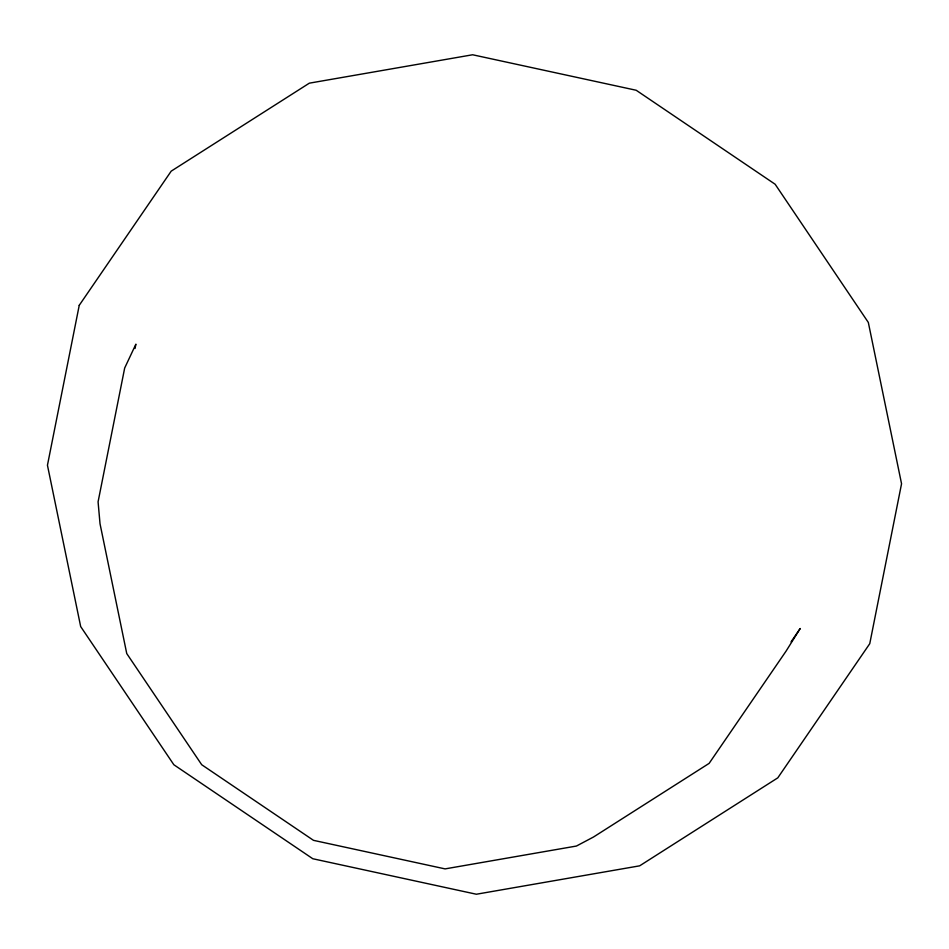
<?xml version="1.0" encoding="UTF-8"?>
<svg xmlns="http://www.w3.org/2000/svg" width="949" height="949" viewBox="0 0 949 949"><rect width="100%" height="100%" fill="white"/><g stroke="black" fill="none" stroke-linecap="round" stroke-linejoin="round"><path stroke-width="1.42" d="M135.031 348.497L135.897 344.167L124.675 368.034L98.079 501.831L100.025 523.777L126.751 653.564L201.71 764.728L313.49 840.34L445.081 868.893L576.434 846.045L593.552 836.982L709.128 763.376L786.069 651.133L800.197 628.511L791.051 641.844M79.242 305.317L47.45 465.235L80.677 626.565L173.857 764.752L312.802 858.738L476.374 894.231L639.662 865.832L777.8 777.848L869.759 643.683L901.55 483.765L868.323 322.435L775.143 184.248L636.198 90.262L472.626 54.769L309.338 83.168L171.2 171.152L79.242 305.317"/></g></svg>
